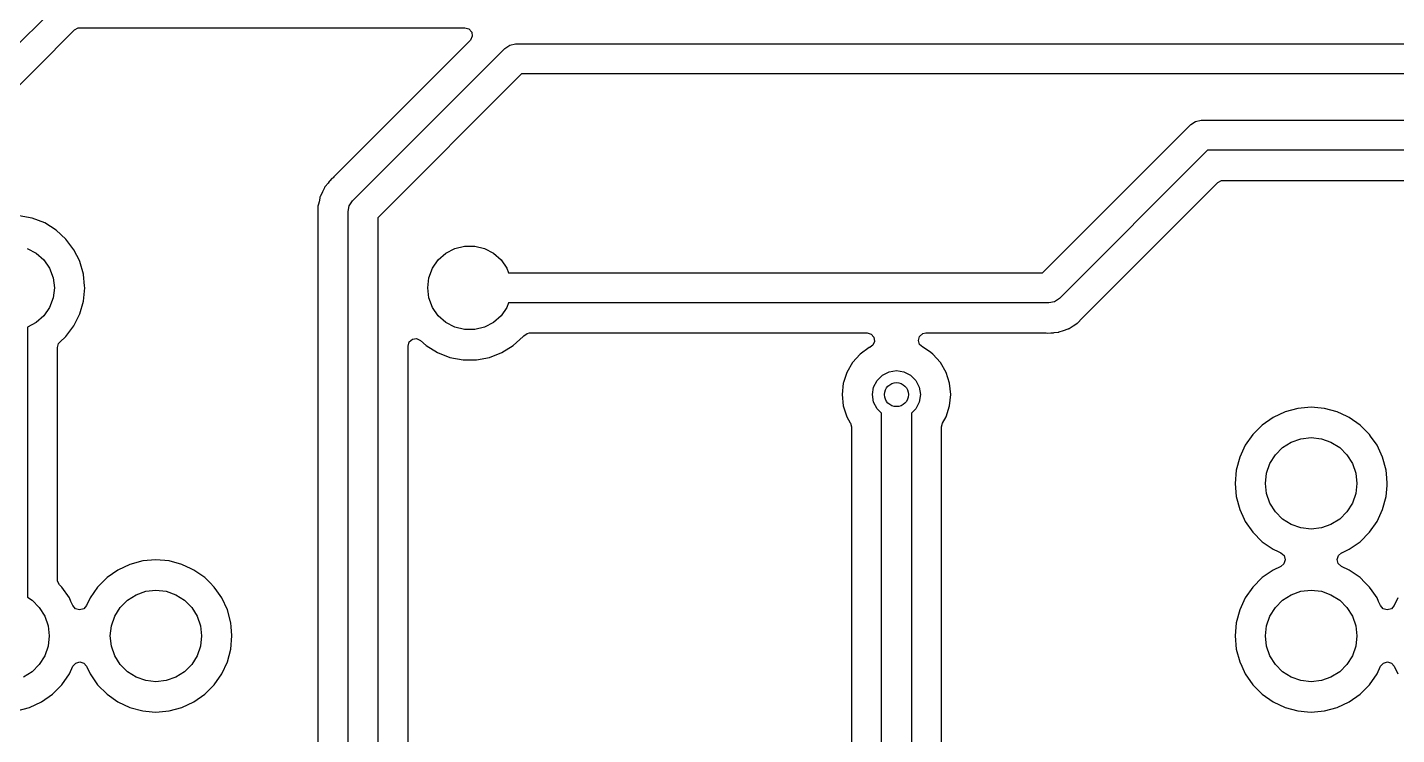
# Model space of a CAD drawing. Extents: x 1.7 to 7.7, y -4.5 to -1.4.
# Drawn here: x 3.23 to 4.128, y -3.793 to -3.329 of the extents above; entities that cross this region are included whole.
import ezdxf

# ---------------------------------------------------------------- set-up
doc = ezdxf.new("R2010")
doc.units = 0
doc.header["$MEASUREMENT"] = 0
doc.layers.add('BLACK', color=7, linetype='CONTINUOUS')

msp = doc.modelspace()

# ---------------------------------------------------------------- linework, layer by layer
at = {"layer": 'BLACK', "linetype": 'CONTINUOUS'}
for p, q in [((3.25408, -3.30984), (3.05696, -3.50696)), ((3.0712, -3.52059), (3.26081, -3.33098)), ((3.26081, -3.33098), (3.26322, -3.32966)), ((3.26322, -3.32966), (3.26426, -3.32955)), ((3.26426, -3.32955), (3.51688, -3.32955)), ((3.51688, -3.32955), (3.51952, -3.33032)), ((3.51952, -3.33032), (3.52132, -3.3324)), ((3.52132, -3.3324), (3.52171, -3.33512)), ((3.52033, -3.33788), (3.43088, -3.42733)), ((3.52057, -3.33763), (3.52033, -3.33788)), ((3.52171, -3.33512), (3.52057, -3.33763)), ((3.54304, -3.34304), (3.54623, -3.34091)), ((3.54623, -3.34091), (3.55, -3.34016)), ((3.55, -3.34016), (4.59592, -3.34016)), ((3.44304, -3.44304), (3.54304, -3.34304)), ((3.54304, -3.34304), (3.54304, -3.34304)), ((3.55408, -3.35984), (3.45984, -3.45408)), ((4.6, -3.35984), (3.55408, -3.35984)), ((3.89592, -3.49016), (3.99304, -3.39304)), ((3.99304, -3.39304), (3.99623, -3.39091)), ((3.99304, -3.39304), (3.99304, -3.39304)), ((3.99623, -3.39091), (4, -3.39016)), ((4, -3.39016), (4.64592, -3.39016)), ((4.00408, -3.40984), (3.90696, -3.50696)), ((4.65, -3.40984), (4.00408, -3.40984)), ((3.42709, -3.43134), (3.42515, -3.43365)), ((3.42789, -3.43032), (3.42709, -3.43134)), ((3.42812, -3.43009), (3.42789, -3.43032)), ((3.42826, -3.42994), (3.42812, -3.43009)), ((3.42959, -3.42836), (3.42826, -3.42994)), ((3.43034, -3.4278), (3.42959, -3.42836)), ((3.43088, -3.42733), (3.43034, -3.4278)), ((3.9212, -3.52059), (4.01081, -3.43098)), ((4.01081, -3.43098), (4.01322, -3.42966)), ((4.01322, -3.42966), (4.01426, -3.42955)), ((4.01426, -3.42955), (4.46688, -3.42955)), ((3.42176, -3.44064), (3.42165, -3.44116)), ((3.42185, -3.44037), (3.42176, -3.44064)), ((3.42195, -3.44009), (3.42185, -3.44037)), ((3.42185, -3.44037), (3.42185, -3.44037)), ((3.42205, -3.43983), (3.42195, -3.44009)), ((3.42195, -3.44009), (3.42195, -3.44009)), ((3.4234, -3.43712), (3.42205, -3.43983)), ((3.42468, -3.43438), (3.4234, -3.43712)), ((3.42483, -3.43414), (3.42468, -3.43438)), ((3.42499, -3.43389), (3.42483, -3.43414)), ((3.42483, -3.43414), (3.42483, -3.43414)), ((3.42515, -3.43365), (3.42499, -3.43389)), ((3.42499, -3.43389), (3.42499, -3.43389)), ((3.42039, -3.44712), (3.42036, -3.44741)), ((3.42036, -3.44741), (3.42045, -3.45043)), ((3.42042, -3.44683), (3.42039, -3.44712)), ((3.42039, -3.44712), (3.42039, -3.44712)), ((3.42045, -3.44655), (3.42042, -3.44683)), ((3.42042, -3.44683), (3.42042, -3.44683)), ((3.4208, -3.44507), (3.42045, -3.44655)), ((3.42115, -3.4436), (3.4208, -3.44507)), ((3.42165, -3.44116), (3.42115, -3.4436)), ((3.44016, -3.45), (3.44091, -3.44623)), ((3.44091, -3.44623), (3.44304, -3.44304)), ((3.23299, -3.45435), (3.22438, -3.45274)), ((3.24116, -3.45751), (3.23299, -3.45435)), ((3.2486, -3.46212), (3.24116, -3.45751)), ((3.24116, -3.45751), (3.24116, -3.45751)), ((3.42045, -3.45043), (3.42045, -4.08574)), ((3.44016, -4.09592), (3.44016, -3.45)), ((3.45984, -3.45408), (3.45984, -4.1)), ((3.25508, -3.46802), (3.2486, -3.46212)), ((3.2486, -3.46212), (3.2486, -3.46212)), ((3.22977, -3.47423), (3.23566, -3.47732)), ((3.26036, -3.47501), (3.25508, -3.46802)), ((3.26415, -3.48263), (3.26036, -3.47501)), ((3.26036, -3.47501), (3.26036, -3.47501)), ((3.50434, -3.47732), (3.51023, -3.47423)), ((3.51023, -3.47423), (3.51668, -3.47264)), ((3.51668, -3.47264), (3.52332, -3.47264)), ((3.52332, -3.47264), (3.52977, -3.47423)), ((3.52977, -3.47423), (3.53566, -3.47732)), ((3.23566, -3.47732), (3.24063, -3.48172)), ((3.24063, -3.48172), (3.2444, -3.48719)), ((3.26426, -3.48285), (3.26415, -3.48263)), ((3.26659, -3.49106), (3.26426, -3.48285)), ((3.4956, -3.48719), (3.49937, -3.48172)), ((3.49937, -3.48172), (3.50434, -3.47732)), ((3.53566, -3.47732), (3.54063, -3.48172)), ((3.54063, -3.48172), (3.5444, -3.48719)), ((3.2444, -3.48719), (3.24676, -3.4934)), ((3.24676, -3.4934), (3.24756, -3.5)), ((3.26666, -3.49128), (3.26659, -3.49106)), ((3.26734, -3.4986), (3.26666, -3.49128)), ((3.26666, -3.49128), (3.26666, -3.49128)), ((3.49244, -3.5), (3.49324, -3.4934)), ((3.49324, -3.4934), (3.4956, -3.48719)), ((3.5444, -3.48719), (3.54553, -3.49016)), ((3.54553, -3.49016), (3.89592, -3.49016)), ((3.24756, -3.5), (3.24676, -3.5066)), ((3.26666, -3.50872), (3.26747, -3.5)), ((3.26747, -3.5), (3.26734, -3.4986)), ((3.49324, -3.5066), (3.49244, -3.5)), ((3.24676, -3.5066), (3.2444, -3.51281)), ((3.26426, -3.51715), (3.26666, -3.50872)), ((3.4956, -3.51281), (3.49324, -3.5066)), ((3.54553, -3.50984), (3.5444, -3.51281)), ((3.9, -3.50984), (3.54553, -3.50984)), ((3.90377, -3.50909), (3.9, -3.50984)), ((3.90696, -3.50696), (3.90377, -3.50909)), ((3.24063, -3.51828), (3.23566, -3.52268)), ((3.2444, -3.51281), (3.24063, -3.51828)), ((3.26036, -3.52499), (3.26426, -3.51715)), ((3.49937, -3.51828), (3.4956, -3.51281)), ((3.50434, -3.52268), (3.49937, -3.51828)), ((3.54063, -3.51828), (3.53566, -3.52268)), ((3.5444, -3.51281), (3.54063, -3.51828)), ((3.91947, -3.52242), (3.9212, -3.52059)), ((3.23566, -3.52268), (3.22984, -3.52573)), ((3.22984, -3.52573), (3.22984, -3.70282)), ((3.25508, -3.53198), (3.26036, -3.52499)), ((3.51023, -3.52577), (3.50434, -3.52268)), ((3.51668, -3.52736), (3.51023, -3.52577)), ((3.52332, -3.52736), (3.51668, -3.52736)), ((3.52977, -3.52577), (3.52332, -3.52736)), ((3.53566, -3.52268), (3.52977, -3.52577)), ((3.55545, -3.53149), (3.55766, -3.52985)), ((3.55766, -3.52985), (3.55934, -3.52955)), ((3.55934, -3.52955), (3.78073, -3.52955)), ((3.78073, -3.52955), (3.78337, -3.53032)), ((3.78337, -3.53032), (3.78517, -3.5324)), ((3.81514, -3.53183), (3.8172, -3.53001)), ((3.8172, -3.53001), (3.81927, -3.52955)), ((3.81927, -3.52955), (3.89749, -3.52955)), ((3.89749, -3.52955), (3.8982, -3.5296)), ((3.8982, -3.5296), (3.89913, -3.52974)), ((3.89913, -3.52974), (3.90118, -3.52956)), ((3.90118, -3.52956), (3.9014, -3.52955)), ((3.9014, -3.52955), (3.90172, -3.52955)), ((3.90172, -3.52955), (3.90218, -3.52949)), ((3.90172, -3.52955), (3.90172, -3.52955)), ((3.90218, -3.52949), (3.903, -3.5294)), ((3.903, -3.5294), (3.90351, -3.52935)), ((3.90351, -3.52935), (3.90602, -3.52913)), ((3.90602, -3.52913), (3.90629, -3.52908)), ((3.90602, -3.52913), (3.90602, -3.52913)), ((3.90629, -3.52908), (3.90658, -3.52901)), ((3.90629, -3.52908), (3.90629, -3.52908)), ((3.90658, -3.52901), (3.90686, -3.52895)), ((3.90658, -3.52901), (3.90658, -3.52901)), ((3.90686, -3.52895), (3.9097, -3.52791)), ((3.90686, -3.52895), (3.90686, -3.52895)), ((3.9097, -3.52791), (3.91257, -3.52696)), ((3.91257, -3.52696), (3.91283, -3.52684)), ((3.91257, -3.52696), (3.91257, -3.52696)), ((3.91283, -3.52684), (3.9131, -3.52671)), ((3.91283, -3.52684), (3.91283, -3.52684)), ((3.9131, -3.52671), (3.91335, -3.52658)), ((3.9131, -3.52671), (3.9131, -3.52671)), ((3.91335, -3.52658), (3.91588, -3.52492)), ((3.91335, -3.52658), (3.91335, -3.52658)), ((3.91588, -3.52492), (3.91845, -3.52334)), ((3.91845, -3.52333), (3.91867, -3.52316)), ((3.91845, -3.52334), (3.91845, -3.52333)), ((3.91867, -3.52316), (3.91868, -3.52316)), ((3.91868, -3.52316), (3.91891, -3.52297)), ((3.9189, -3.52297), (3.91912, -3.52279)), ((3.91891, -3.52297), (3.9189, -3.52297)), ((3.91912, -3.52279), (3.91947, -3.52242)), ((3.91912, -3.52279), (3.91912, -3.52279)), ((3.24955, -3.53918), (3.25032, -3.53654)), ((3.24955, -3.69126), (3.24955, -3.53918)), ((3.25032, -3.53654), (3.25114, -3.53557)), ((3.25114, -3.53557), (3.25508, -3.53198)), ((3.47955, -3.53813), (3.48032, -3.5355)), ((3.47955, -4.09957), (3.47955, -3.53813)), ((3.48032, -3.5355), (3.4824, -3.53369)), ((3.4824, -3.53369), (3.48512, -3.5333)), ((3.48512, -3.5333), (3.48763, -3.53444)), ((3.48763, -3.53444), (3.48772, -3.53452)), ((3.48772, -3.53452), (3.4914, -3.53788)), ((3.4914, -3.53788), (3.4914, -3.53788)), ((3.4914, -3.53788), (3.4914, -3.53788)), ((3.4914, -3.53788), (3.49884, -3.54249)), ((3.54116, -3.54249), (3.5486, -3.53788)), ((3.5486, -3.53788), (3.55508, -3.53198)), ((3.55508, -3.53198), (3.55545, -3.53149)), ((3.78218, -3.53913), (3.77615, -3.54351)), ((3.78245, -3.53901), (3.78218, -3.53913)), ((3.78218, -3.53913), (3.78218, -3.53913)), ((3.78271, -3.53889), (3.78245, -3.53901)), ((3.78442, -3.53763), (3.78271, -3.53889)), ((3.78556, -3.53512), (3.78442, -3.53763)), ((3.78517, -3.5324), (3.78556, -3.53512)), ((3.81439, -3.53448), (3.81514, -3.53183)), ((3.81519, -3.53711), (3.81439, -3.53448)), ((3.81729, -3.53889), (3.81519, -3.53711)), ((3.81782, -3.53913), (3.81729, -3.53889)), ((3.82245, -3.54249), (3.81782, -3.53913)), ((3.81782, -3.53913), (3.81782, -3.53913)), ((3.81782, -3.53913), (3.81782, -3.53913)), ((3.49884, -3.54249), (3.49884, -3.54249)), ((3.49884, -3.54249), (3.49884, -3.54249)), ((3.49884, -3.54249), (3.50701, -3.54565)), ((3.50701, -3.54565), (3.51562, -3.54726)), ((3.51562, -3.54726), (3.51562, -3.54726)), ((3.51562, -3.54726), (3.52438, -3.54726)), ((3.52438, -3.54726), (3.53299, -3.54565)), ((3.52438, -3.54726), (3.52438, -3.54726)), ((3.53299, -3.54565), (3.54116, -3.54249)), ((3.77615, -3.54351), (3.77116, -3.54905)), ((3.82385, -3.54351), (3.82245, -3.54249)), ((3.82884, -3.54905), (3.82385, -3.54351)), ((3.76743, -3.5555), (3.76528, -3.56212)), ((3.77116, -3.54905), (3.76743, -3.5555)), ((3.76743, -3.5555), (3.76743, -3.5555)), ((3.78726, -3.56074), (3.79074, -3.55726)), ((3.79074, -3.55726), (3.79513, -3.55502)), ((3.79513, -3.55502), (3.8, -3.55425)), ((3.8, -3.55425), (3.80487, -3.55502)), ((3.80487, -3.55502), (3.80926, -3.55726)), ((3.80926, -3.55726), (3.81274, -3.56074)), ((3.83257, -3.5555), (3.82884, -3.54905)), ((3.83487, -3.56259), (3.83257, -3.5555)), ((3.76513, -3.56259), (3.76435, -3.57)), ((3.76528, -3.56212), (3.76513, -3.56259)), ((3.78425, -3.57), (3.78502, -3.56513)), ((3.78502, -3.56513), (3.78726, -3.56074)), ((3.81274, -3.56074), (3.81498, -3.56513)), ((3.81498, -3.56513), (3.81575, -3.57)), ((3.83565, -3.57), (3.83487, -3.56259)), ((3.76435, -3.57), (3.76513, -3.57741)), ((3.78502, -3.57487), (3.78425, -3.57)), ((3.78726, -3.57926), (3.78502, -3.57487)), ((3.81498, -3.57487), (3.81274, -3.57926)), ((3.81575, -3.57), (3.81498, -3.57487)), ((3.83487, -3.57741), (3.83565, -3.57)), ((3.76513, -3.57741), (3.76513, -3.57741)), ((3.76513, -3.57741), (3.76743, -3.5845)), ((3.79016, -3.58215), (3.78726, -3.57926)), ((3.79016, -4.07), (3.79016, -3.58215)), ((3.81274, -3.57926), (3.80984, -3.58215)), ((3.80984, -3.58215), (3.80984, -4.06592)), ((3.83257, -3.5845), (3.83487, -3.57741)), ((4.05502, -3.58128), (4.04714, -3.58495)), ((4.06342, -3.57902), (4.05502, -3.58128)), ((4.05502, -3.58128), (4.05502, -3.58128)), ((4.07209, -3.57827), (4.06342, -3.57902)), ((4.06342, -3.57902), (4.06342, -3.57902)), ((4.08075, -3.57902), (4.07209, -3.57827)), ((4.07209, -3.57827), (4.07209, -3.57827)), ((4.08915, -3.58128), (4.08075, -3.57902)), ((4.08075, -3.57902), (4.08075, -3.57902)), ((4.09581, -3.58438), (4.08915, -3.58128)), ((4.08915, -3.58128), (4.08915, -3.58128)), ((4.08915, -3.58128), (4.08915, -3.58128)), ((4.09703, -3.58495), (4.09581, -3.58438)), ((3.76743, -3.5845), (3.76743, -3.5845)), ((3.76743, -3.5845), (3.7697, -3.58843)), ((3.7697, -3.58843), (3.7698, -3.5886)), ((3.7698, -3.5886), (3.77045, -3.59104)), ((3.77045, -3.59104), (3.77045, -4.06749)), ((3.82955, -3.59104), (3.8302, -3.5886)), ((3.82955, -3.72816), (3.82955, -3.59104)), ((3.8302, -3.5886), (3.83257, -3.5845)), ((4.04001, -3.58994), (4.03387, -3.59609)), ((4.04714, -3.58495), (4.04001, -3.58994)), ((4.04714, -3.58495), (4.04714, -3.58495)), ((4.10416, -3.58994), (4.09703, -3.58495)), ((4.09703, -3.58495), (4.09703, -3.58495)), ((4.10782, -3.5936), (4.10416, -3.58994)), ((4.10416, -3.58994), (4.10416, -3.58994)), ((4.10416, -3.58994), (4.10416, -3.58994)), ((4.03387, -3.59609), (4.02888, -3.60321)), ((4.05338, -3.60471), (4.05907, -3.60113)), ((4.05907, -3.60113), (4.06541, -3.59891)), ((4.06541, -3.59891), (4.07209, -3.59816)), ((4.07209, -3.59816), (4.07876, -3.59891)), ((4.07876, -3.59891), (4.0851, -3.60113)), ((4.0851, -3.60113), (4.09079, -3.60471)), ((4.11031, -3.59609), (4.10782, -3.5936)), ((4.11103, -3.59712), (4.11031, -3.59609)), ((4.1153, -3.60321), (4.11103, -3.59712)), ((4.0252, -3.6111), (4.02295, -3.6195)), ((4.02888, -3.60321), (4.0252, -3.6111)), ((4.0252, -3.6111), (4.0252, -3.6111)), ((4.02888, -3.60321), (4.02888, -3.60321)), ((4.04506, -3.61514), (4.04863, -3.60946)), ((4.04863, -3.60946), (4.05338, -3.60471)), ((4.09079, -3.60471), (4.09554, -3.60946)), ((4.09554, -3.60946), (4.09912, -3.61514)), ((4.11897, -3.6111), (4.1153, -3.60321)), ((4.12122, -3.6195), (4.11897, -3.6111)), ((4.02295, -3.6195), (4.02219, -3.62816)), ((4.02295, -3.6195), (4.02295, -3.6195)), ((4.04284, -3.62149), (4.04506, -3.61514)), ((4.09912, -3.61514), (4.10133, -3.62149)), ((4.12166, -3.62446), (4.12122, -3.6195)), ((4.02219, -3.62816), (4.02219, -3.62816)), ((4.02219, -3.62816), (4.02295, -3.63683)), ((4.04209, -3.62816), (4.04284, -3.62149)), ((4.04284, -3.63484), (4.04209, -3.62816)), ((4.10133, -3.62149), (4.10209, -3.62816)), ((4.10209, -3.62816), (4.10133, -3.63484)), ((4.12198, -3.62816), (4.12166, -3.62446)), ((4.12186, -3.62956), (4.12198, -3.62816)), ((4.12198, -3.62816), (4.12198, -3.62816)), ((4.02295, -3.63683), (4.02295, -3.63683)), ((4.02295, -3.63683), (4.0252, -3.64523)), ((4.04506, -3.64118), (4.04284, -3.63484)), ((4.10133, -3.63484), (4.09912, -3.64118)), ((4.11897, -3.64523), (4.12122, -3.63683)), ((4.12122, -3.63683), (4.12186, -3.62956)), ((4.0252, -3.64523), (4.0252, -3.64523)), ((4.0252, -3.64523), (4.0252, -3.64523)), ((4.0252, -3.64523), (4.02823, -3.65172)), ((4.04863, -3.64687), (4.04506, -3.64118)), ((4.05338, -3.65162), (4.04863, -3.64687)), ((4.09554, -3.64687), (4.09079, -3.65162)), ((4.09912, -3.64118), (4.09554, -3.64687)), ((4.1153, -3.65311), (4.11897, -3.64523)), ((4.02823, -3.65172), (4.02888, -3.65311)), ((4.02888, -3.65311), (4.02888, -3.65311)), ((4.02888, -3.65311), (4.03386, -3.66023)), ((4.05907, -3.65519), (4.05338, -3.65162)), ((4.06541, -3.65741), (4.05907, -3.65519)), ((4.0851, -3.65519), (4.07876, -3.65741)), ((4.09079, -3.65162), (4.0851, -3.65519)), ((4.11031, -3.66023), (4.1153, -3.65311)), ((4.03386, -3.66023), (4.03387, -3.66023)), ((4.03387, -3.66023), (4.04001, -3.66638)), ((4.07209, -3.65816), (4.06541, -3.65741)), ((4.07876, -3.65741), (4.07209, -3.65816)), ((4.10416, -3.66638), (4.11031, -3.66023)), ((4.04001, -3.66638), (4.04002, -3.66638)), ((4.04002, -3.66638), (4.04714, -3.67137)), ((4.04714, -3.67137), (4.04714, -3.67137)), ((4.04714, -3.67137), (4.04714, -3.67137)), ((4.04714, -3.67137), (4.05044, -3.67291)), ((4.05044, -3.67291), (4.05221, -3.67374)), ((4.05221, -3.67374), (4.05428, -3.67555)), ((4.08994, -3.67549), (4.09196, -3.67374)), ((4.09196, -3.67374), (4.0922, -3.67363)), ((4.0922, -3.67363), (4.09703, -3.67137)), ((4.09703, -3.67137), (4.10416, -3.66638)), ((3.29707, -3.68128), (3.28919, -3.68495)), ((3.30547, -3.67902), (3.29707, -3.68128)), ((3.29707, -3.68128), (3.29707, -3.68128)), ((3.31413, -3.67827), (3.30547, -3.67902)), ((3.30547, -3.67902), (3.30547, -3.67902)), ((3.3228, -3.67902), (3.31413, -3.67827)), ((3.31413, -3.67827), (3.31413, -3.67827)), ((3.3312, -3.68128), (3.3228, -3.67902)), ((3.3228, -3.67902), (3.3228, -3.67902)), ((3.3373, -3.68412), (3.3312, -3.68128)), ((3.3312, -3.68128), (3.3312, -3.68128)), ((3.3312, -3.68128), (3.3312, -3.68128)), ((4.05221, -3.68259), (4.04714, -3.68495)), ((4.05423, -3.68083), (4.05221, -3.68259)), ((4.05503, -3.6782), (4.05423, -3.68083)), ((4.05428, -3.67555), (4.05503, -3.6782)), ((4.08914, -3.67812), (4.08994, -3.67549)), ((4.0899, -3.68077), (4.08914, -3.67812)), ((4.09196, -3.68259), (4.0899, -3.68077)), ((4.09703, -3.68495), (4.09196, -3.68259)), ((3.24966, -3.6923), (3.24955, -3.69126)), ((3.28206, -3.68994), (3.27591, -3.69609)), ((3.28919, -3.68495), (3.28206, -3.68994)), ((3.28919, -3.68495), (3.28919, -3.68495)), ((3.33908, -3.68495), (3.3373, -3.68412)), ((3.34621, -3.68994), (3.33908, -3.68495)), ((3.33908, -3.68495), (3.33908, -3.68495)), ((3.34941, -3.69314), (3.34621, -3.68994)), ((3.34621, -3.68994), (3.34621, -3.68994)), ((3.34621, -3.68994), (3.34621, -3.68994)), ((4.04001, -3.68994), (4.03387, -3.69609)), ((4.04714, -3.68495), (4.04001, -3.68994)), ((4.04714, -3.68495), (4.04714, -3.68495)), ((4.10416, -3.68994), (4.09703, -3.68495)), ((4.09703, -3.68495), (4.09703, -3.68495)), ((4.10736, -3.69314), (4.10416, -3.68994)), ((4.10416, -3.68994), (4.10416, -3.68994)), ((4.10416, -3.68994), (4.10416, -3.68994)), ((3.25098, -3.69471), (3.24966, -3.6923)), ((3.25236, -3.69609), (3.25098, -3.69471)), ((3.25734, -3.70321), (3.25236, -3.69609)), ((3.25236, -3.69609), (3.25236, -3.69609)), ((3.27591, -3.69609), (3.27092, -3.70321)), ((3.29543, -3.70471), (3.30112, -3.70113)), ((3.30112, -3.70113), (3.30746, -3.69891)), ((3.30746, -3.69891), (3.31413, -3.69816)), ((3.31413, -3.69816), (3.32081, -3.69891)), ((3.32081, -3.69891), (3.32715, -3.70113)), ((3.32715, -3.70113), (3.33284, -3.70471)), ((3.35236, -3.69609), (3.34941, -3.69314)), ((3.35412, -3.6986), (3.35236, -3.69609)), ((3.35734, -3.70321), (3.35412, -3.6986)), ((4.03387, -3.69609), (4.02888, -3.70321)), ((4.05338, -3.70471), (4.05907, -3.70113)), ((4.05907, -3.70113), (4.06541, -3.69891)), ((4.06541, -3.69891), (4.07209, -3.69816)), ((4.07209, -3.69816), (4.07876, -3.69891)), ((4.07876, -3.69891), (4.0851, -3.70113)), ((4.0851, -3.70113), (4.09079, -3.70471)), ((4.11031, -3.69609), (4.10736, -3.69314)), ((4.11207, -3.6986), (4.11031, -3.69609)), ((4.1153, -3.70321), (4.11207, -3.6986)), ((3.22984, -3.70282), (3.23284, -3.70471)), ((3.23284, -3.70471), (3.23759, -3.70946)), ((3.23759, -3.70946), (3.24116, -3.71514)), ((3.2584, -3.70549), (3.25734, -3.70321)), ((3.25971, -3.70829), (3.2584, -3.70549)), ((3.26146, -3.71031), (3.25971, -3.70829)), ((3.26856, -3.70829), (3.26674, -3.71035)), ((3.27092, -3.70321), (3.26856, -3.70829)), ((3.27092, -3.70321), (3.27092, -3.70321)), ((3.2871, -3.71514), (3.29068, -3.70946)), ((3.29068, -3.70946), (3.29543, -3.70471)), ((3.33284, -3.70471), (3.33759, -3.70946)), ((3.33759, -3.70946), (3.34116, -3.71514)), ((3.36102, -3.7111), (3.35734, -3.70321)), ((4.02888, -3.70321), (4.0252, -3.7111)), ((4.02888, -3.70321), (4.02888, -3.70321)), ((4.04506, -3.71514), (4.04863, -3.70946)), ((4.04863, -3.70946), (4.05338, -3.70471)), ((4.09079, -3.70471), (4.09554, -3.70946)), ((4.09554, -3.70946), (4.09912, -3.71514)), ((4.11636, -3.70549), (4.1153, -3.70321)), ((4.11767, -3.70831), (4.11636, -3.70549)), ((4.11943, -3.71033), (4.11767, -3.70831)), ((4.12652, -3.70831), (4.1247, -3.71037)), ((4.12889, -3.70322), (4.12652, -3.70831)), ((3.24116, -3.71514), (3.24338, -3.72149)), ((3.2641, -3.71111), (3.26146, -3.71031)), ((3.26674, -3.71035), (3.2641, -3.71111)), ((3.28489, -3.72149), (3.2871, -3.71514)), ((3.34116, -3.71514), (3.34338, -3.72149)), ((3.36327, -3.7195), (3.36102, -3.7111)), ((4.0252, -3.7111), (4.02295, -3.7195)), ((4.0252, -3.7111), (4.0252, -3.7111)), ((4.04284, -3.72149), (4.04506, -3.71514)), ((4.09912, -3.71514), (4.10133, -3.72149)), ((4.12206, -3.71113), (4.11943, -3.71033)), ((4.1247, -3.71037), (4.12206, -3.71113)), ((3.24338, -3.72149), (3.24413, -3.72816)), ((3.28413, -3.72816), (3.28489, -3.72149)), ((3.34338, -3.72149), (3.34413, -3.72816)), ((3.36351, -3.72227), (3.36327, -3.7195)), ((3.364, -3.72789), (3.36351, -3.72227)), ((3.36403, -3.72816), (3.364, -3.72789)), ((4.02295, -3.7195), (4.02219, -3.72816)), ((4.02295, -3.7195), (4.02295, -3.7195)), ((4.04209, -3.72816), (4.04284, -3.72149)), ((4.10133, -3.72149), (4.10209, -3.72816)), ((3.24338, -3.73484), (3.24116, -3.74118)), ((3.24413, -3.72816), (3.24338, -3.73484)), ((3.28489, -3.73484), (3.28413, -3.72816)), ((3.2871, -3.74118), (3.28489, -3.73484)), ((3.34338, -3.73484), (3.34116, -3.74118)), ((3.34413, -3.72816), (3.34338, -3.73484)), ((3.36102, -3.74523), (3.36327, -3.73683)), ((3.36327, -3.73683), (3.36403, -3.72816)), ((3.82955, -3.92816), (3.82955, -3.72816)), ((4.02219, -3.72816), (4.02219, -3.72816)), ((4.02219, -3.72816), (4.02295, -3.73683)), ((4.02295, -3.73683), (4.02295, -3.73683)), ((4.02295, -3.73683), (4.0252, -3.74523)), ((4.04284, -3.73484), (4.04209, -3.72816)), ((4.04506, -3.74118), (4.04284, -3.73484)), ((4.10133, -3.73484), (4.09912, -3.74118)), ((4.10209, -3.72816), (4.10133, -3.73484)), ((3.24116, -3.74118), (3.23759, -3.74687)), ((3.25971, -3.74804), (3.26153, -3.74597)), ((3.26153, -3.74597), (3.26417, -3.74522)), ((3.26417, -3.74522), (3.26681, -3.74601)), ((3.26681, -3.74601), (3.26856, -3.74804)), ((3.29068, -3.74687), (3.2871, -3.74118)), ((3.34116, -3.74118), (3.33759, -3.74687)), ((3.35734, -3.75311), (3.36102, -3.74523)), ((4.0252, -3.74523), (4.0252, -3.74523)), ((4.0252, -3.74523), (4.0252, -3.74523)), ((4.0252, -3.74523), (4.0265, -3.74801)), ((4.04863, -3.74687), (4.04506, -3.74118)), ((4.09912, -3.74118), (4.09554, -3.74687)), ((4.11767, -3.74801), (4.11949, -3.74595)), ((4.11949, -3.74595), (4.12214, -3.74519)), ((4.12214, -3.74519), (4.12477, -3.74599)), ((4.12477, -3.74599), (4.12652, -3.74801)), ((3.23284, -3.75162), (3.22715, -3.75519)), ((3.23759, -3.74687), (3.23284, -3.75162)), ((3.25236, -3.76023), (3.25734, -3.75311)), ((3.25734, -3.75311), (3.25971, -3.74804)), ((3.26856, -3.74804), (3.27092, -3.75311)), ((3.27092, -3.75311), (3.27092, -3.75311)), ((3.27092, -3.75311), (3.27591, -3.76023)), ((3.29543, -3.75162), (3.29068, -3.74687)), ((3.30112, -3.75519), (3.29543, -3.75162)), ((3.33284, -3.75162), (3.32715, -3.75519)), ((3.33759, -3.74687), (3.33284, -3.75162)), ((3.35236, -3.76023), (3.35734, -3.75311)), ((4.0265, -3.74801), (4.02888, -3.75311)), ((4.02888, -3.75311), (4.02888, -3.75311)), ((4.02888, -3.75311), (4.03386, -3.76023)), ((4.05338, -3.75162), (4.04863, -3.74687)), ((4.05907, -3.75519), (4.05338, -3.75162)), ((4.09079, -3.75162), (4.0851, -3.75519)), ((4.09554, -3.74687), (4.09079, -3.75162)), ((4.11031, -3.76023), (4.1153, -3.75311)), ((4.1153, -3.75311), (4.11767, -3.74801)), ((4.12652, -3.74801), (4.12889, -3.7531)), ((3.24621, -3.76638), (3.25236, -3.76023)), ((3.27591, -3.76023), (3.27591, -3.76023)), ((3.27591, -3.76023), (3.28206, -3.76638)), ((3.30746, -3.75741), (3.30112, -3.75519)), ((3.31413, -3.75816), (3.30746, -3.75741)), ((3.32081, -3.75741), (3.31413, -3.75816)), ((3.32715, -3.75519), (3.32081, -3.75741)), ((3.34621, -3.76638), (3.35236, -3.76023)), ((4.03386, -3.76023), (4.03387, -3.76023)), ((4.03387, -3.76023), (4.04001, -3.76638)), ((4.06541, -3.75741), (4.05907, -3.75519)), ((4.07209, -3.75816), (4.06541, -3.75741)), ((4.07876, -3.75741), (4.07209, -3.75816)), ((4.0851, -3.75519), (4.07876, -3.75741)), ((4.10416, -3.76638), (4.11031, -3.76023)), ((3.2312, -3.77505), (3.23908, -3.77137)), ((3.23908, -3.77137), (3.24621, -3.76638)), ((3.28206, -3.76638), (3.28206, -3.76638)), ((3.28206, -3.76638), (3.28919, -3.77137)), ((3.28919, -3.77137), (3.28919, -3.77137)), ((3.28919, -3.77137), (3.28919, -3.77137)), ((3.28919, -3.77137), (3.29707, -3.77505)), ((3.3312, -3.77505), (3.33908, -3.77137)), ((3.33908, -3.77137), (3.34621, -3.76638)), ((4.04001, -3.76638), (4.04002, -3.76638)), ((4.04002, -3.76638), (4.04714, -3.77137)), ((4.04714, -3.77137), (4.04714, -3.77137)), ((4.04714, -3.77137), (4.04714, -3.77137)), ((4.04714, -3.77137), (4.05502, -3.77505)), ((4.08915, -3.77505), (4.09703, -3.77137)), ((4.09703, -3.77137), (4.10416, -3.76638)), ((3.2228, -3.7773), (3.2312, -3.77505)), ((3.29707, -3.77505), (3.30547, -3.7773)), ((3.30547, -3.7773), (3.31166, -3.77784)), ((3.31166, -3.77784), (3.31413, -3.77806)), ((3.31413, -3.77806), (3.3163, -3.77787)), ((3.31413, -3.77806), (3.31413, -3.77806)), ((3.31413, -3.77806), (3.31413, -3.77806)), ((3.3163, -3.77787), (3.3228, -3.7773)), ((3.3228, -3.7773), (3.3312, -3.77505)), ((4.05502, -3.77505), (4.06342, -3.7773)), ((4.06342, -3.7773), (4.06961, -3.77784)), ((4.06961, -3.77784), (4.07209, -3.77806)), ((4.07209, -3.77806), (4.07425, -3.77787)), ((4.07209, -3.77806), (4.07209, -3.77806)), ((4.07209, -3.77806), (4.07209, -3.77806)), ((4.07425, -3.77787), (4.08075, -3.7773)), ((4.08075, -3.7773), (4.08915, -3.77505))]:
    msp.add_line(p, q, dxfattribs=at)
at = {"layer": 'BLACK'}
msp.add_circle((3.8, -3.57), 0.00787, dxfattribs=at)

doc.saveas('drawing.dxf')
